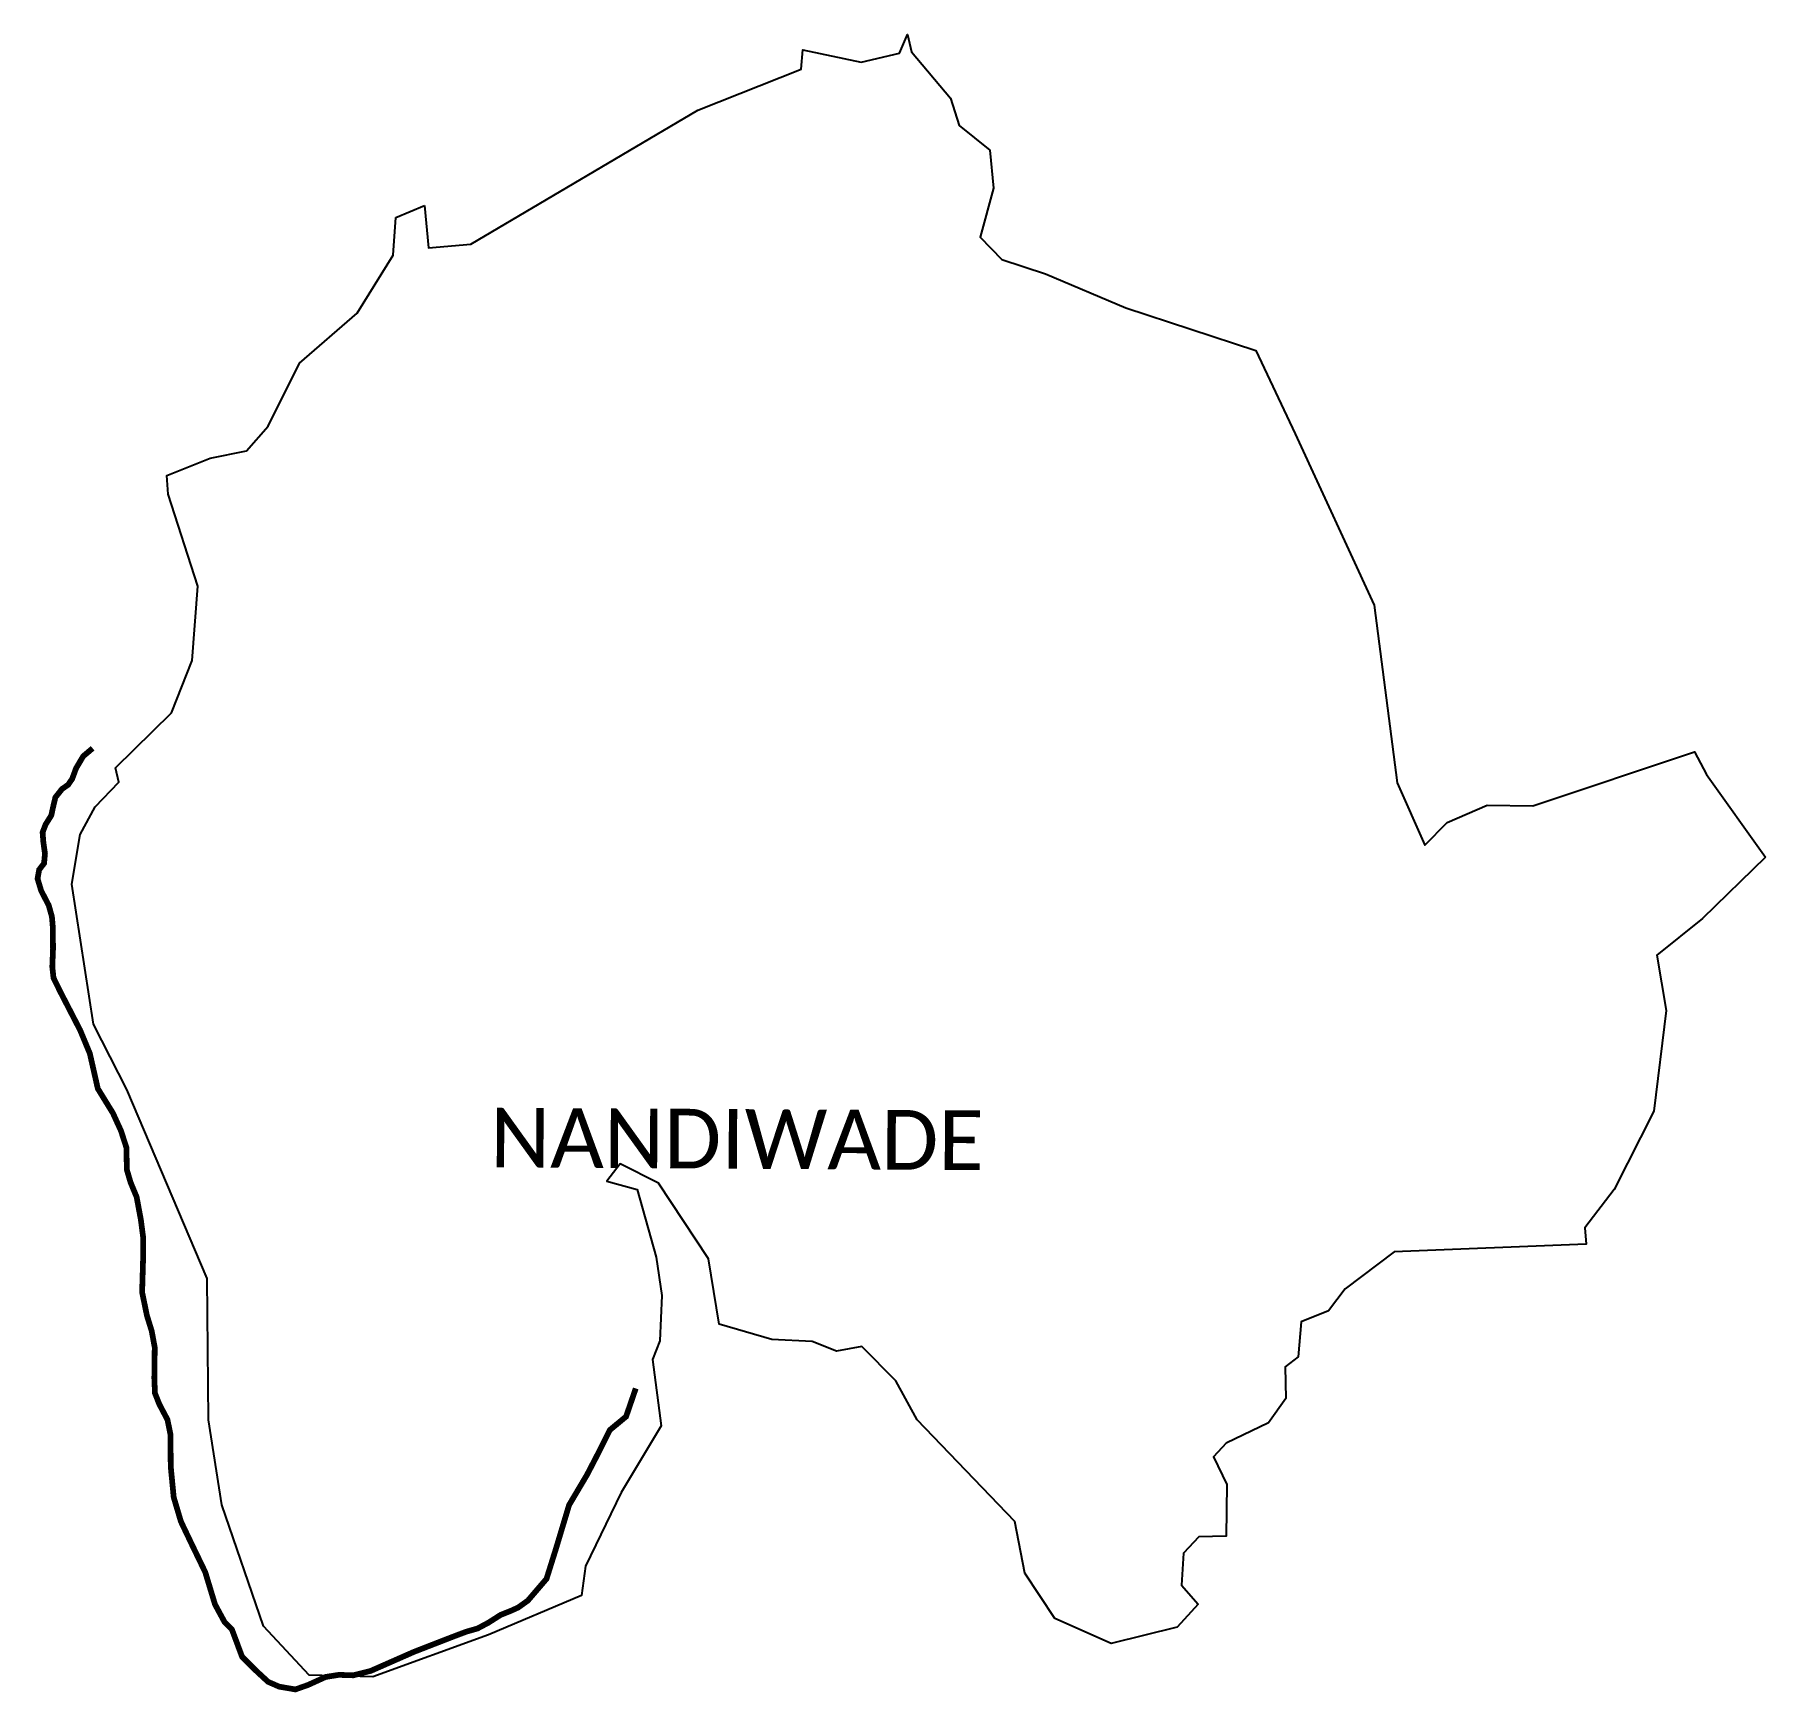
# Model space of a CAD drawing. Header units: metres. Extents: x 308784 to 311803, y 1910203 to 1913095.
import ezdxf

# ---------------------------------------------------------------- set-up
doc = ezdxf.new("R2010")
doc.units = ezdxf.units.M
for name, color, linetype in [('ARTIFICIALLY PROTECTED', 10, 'Continuous'), ('village', 3, 'Continuous'), ('VILLAGE NAME', 250, 'Continuous')]:
    doc.layers.add(name, color=color, linetype=linetype)
doc.styles.get("Standard").update_dxf_attribs({"font": 'calibri.ttf'})

msp = doc.modelspace()

# ---------------------------------------------------------------- linework, layer by layer
at = {"layer": 'ARTIFICIALLY PROTECTED', "const_width": 10, "flags": 128}
msp.add_lwpolyline([(308884.8, 1911849.8), (308868.3, 1911835.9), (308855.9, 1911814.9), (308849.1, 1911796.5), (308842, 1911786.1), (308831.4, 1911778.8), (308819.8, 1911764.2), (308815.7, 1911746.9), (308812.7, 1911732.8), (308802.6, 1911716.6), (308797.5, 1911703.2), (308798.8, 1911686.1), (308801.6, 1911666.2), (308800.1, 1911649.1), (308791.5, 1911638), (308788.7, 1911622.3), (308795, 1911601.3), (308808.2, 1911575.8), (308813.7, 1911556.2), (308815.2, 1911539.1), (308815.7, 1911500.2), (308814.4, 1911468.7), (308816.5, 1911449.3), (308828.1, 1911425.6), (308863, 1911358), (308879.9, 1911317.4), (308893.8, 1911256.1), (308920.1, 1911213.4), (308934.2, 1911182.6), (308943.8, 1911152.9), (308944.4, 1911114.8), (308950.9, 1911092.6), (308961.5, 1911067.1), (308968.9, 1911027.3), (308972.9, 1910996.5), (308972.9, 1910962.5), (308971.1, 1910900.8), (308979.5, 1910860.1), (308987.8, 1910833.3), (308993.1, 1910804.6), (308992.7, 1910773.1), (308992.4, 1910750.9), (308993.5, 1910724.7), (309001.2, 1910705.3), (309015.3, 1910678.6), (309020.6, 1910652.4), (309021, 1910596.9), (309026.2, 1910543.2), (309038.8, 1910500.8), (309057.8, 1910461), (309081.2, 1910412.5), (309098.2, 1910356.4), (309114.8, 1910325.7), (309127.7, 1910312.7), (309145.5, 1910264.9), (309169.8, 1910240.7), (309190.8, 1910221.3), (309210.2, 1910212.8), (309238.5, 1910208), (309260.3, 1910215.7), (309291.4, 1910229.8), (309314.4, 1910233.4), (309339.1, 1910232.6), (309369.8, 1910240.3), (309445, 1910273.4), (309510.6, 1910298.9), (309536, 1910308.5), (309556.2, 1910314.3), (309575.5, 1910324.6), (309596.3, 1910337.9), (309615.2, 1910345.5), (309627.1, 1910350.9), (309644, 1910363), (309676.5, 1910400.9), (309692.9, 1910453.2), (309715.9, 1910529.7), (309747.2, 1910582.5), (309767.4, 1910621.4), (309786.8, 1910660.4), (309815.3, 1910684), (309832.2, 1910733.1)], dxfattribs=at)
at = {"layer": 'village', "flags": 128}
msp.add_lwpolyline([(309413.4, 1912775.9), (309463.4, 1912796.6)], dxfattribs=at)
at = {"layer": 'village', "color": 3, "true_color": 0x00ff00}
for points in [[(309463.4, 1912796.6, 0), (309470.9, 1912722.9, 0), (309544.4, 1912729.4, 0), (309940.7, 1912963.1, 0), (310121, 1913034.3, 0), (310123.8, 1913068.3, 0), (310225.5, 1913047, 0), (310292.2, 1913062.7, 0), (310306.2, 1913094.8, 0), (310313.3, 1913064.5, 0), (310381.4, 1912983.7, 0), (310396.5, 1912936, 0), (310449.6, 1912893.4, 0), (310456.4, 1912827.2, 0), (310433.1, 1912741.5, 0), (310470.9, 1912702.2, 0), (310547.2, 1912677.7, 0), (310686.8, 1912618.4, 0), (310914, 1912543.9, 0), (310982.4, 1912398.6, 0), (311120.2, 1912099.7, 0), (311160.5, 1911789.5, 0), (311208.7, 1911680.8, 0), (311247.8, 1911720.5, 0), (311317.5, 1911750.5, 0), (311397.1, 1911749.7, 0), (311679.1, 1911843.4, 0), (311699.8, 1911804.3, 0), (311802.7, 1911660, 0)], [(311802.7, 1911660, 0), (311692.7, 1911553.1, 0), (311613.5, 1911488.8, 0), (311629.8, 1911392.6, 0), (311608.3, 1911216.9, 0), (311538.8, 1911080, 0), (311487.5, 1911013.2, 0), (311489.9, 1910984.5, 0), (311154.9, 1910971.1, 0), (311069.4, 1910906.6, 0), (311040.4, 1910868.7, 0), (310992.9, 1910849.2, 0), (310987.4, 1910788.2, 0), (310964.9, 1910771, 0), (310966.3, 1910715.4, 0), (310936.1, 1910673.2, 0), (310862.3, 1910637.4, 0), (310840.1, 1910613.7, 0), (310863.4, 1910565.4, 0), (310861.8, 1910475.1, 0), (310814.4, 1910474.2, 0), (310787.9, 1910445.7, 0), (310784.2, 1910389.9, 0), (310813.1, 1910356.5, 0), (310776.7, 1910316.7, 0), (310661.4, 1910288.1, 0), (310563, 1910332, 0), (310511, 1910410.7, 0), (310493.2, 1910500.8, 0), (310322.9, 1910678.3, 0), (310285.9, 1910746.4, 0), (310226.5, 1910806, 0), (310182.3, 1910797.8, 0), (310140.1, 1910815, 0), (310069.5, 1910818.2, 0), (309977.6, 1910845, 0), (309958.9, 1910959.2, 0), (309871.9, 1911091.4, 0), (309805, 1911125, 0), (309782, 1911094.4, 0), (309834.6, 1911080.2, 0), (309867.5, 1910962, 0), (309877.4, 1910895.2, 0), (309873.9, 1910816.4, 0), (309861.3, 1910783.5, 0), (309876.5, 1910667.8, 0), (309806.8, 1910551.3, 0), (309744.6, 1910423.1, 0), (309737.7, 1910372.1, 0), (309575.5, 1910303.3, 0), (309373.3, 1910229.9, 0), (309262.7, 1910232.6, 0), (309182.9, 1910318.5, 0), (309110.4, 1910530.1, 0), (309086.8, 1910678.3, 0), (309084.6, 1910924.8, 0), (308944.2, 1911254.4, 0), (308886, 1911368.5, 0), (308848.5, 1911612.5, 0), (308862.9, 1911699.3, 0), (308888.9, 1911747.9, 0), (308930.4, 1911790.8, 0), (308924.8, 1911815.6, 0), (309022.1, 1911911.8, 0), (309058.3, 1912003.2, 0), (309068.5, 1912132.8, 0), (309016.3, 1912292.9, 0), (309014, 1912325.9, 0), (309089.5, 1912356.1, 0), (309152.9, 1912368.8, 0), (309191.1, 1912411.9, 0), (309245.8, 1912521.7, 0), (309346.3, 1912608.9, 0), (309409.1, 1912710.2, 0), (309413.4, 1912775.9, 0)]]:
    msp.add_polyline3d(points, dxfattribs=at)

# ---------------------------------------------------------------- texts
at = {"layer": 'VILLAGE NAME', "insert": (309578.6, 1911222.8), "char_height": 104.042, "attachment_point": 1, "rotation": 359.6762}
msp.add_mtext_dynamic_manual_height_columns('{\\fCalibri|b0|i0|c0|p34;NANDIWADE}', width=1259.386, gutter_width=520.2, heights=[0], dxfattribs=at)

doc.saveas('drawing.dxf')
